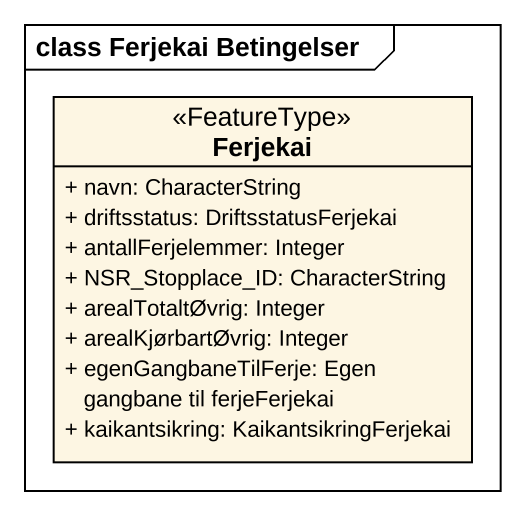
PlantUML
@startuml
mainframe class Ferjekai Betingelser
hide circle
hide empty members
skinparam classAttributeIconSize 0
class Ferjekai <<FeatureType>> {
  + navn: CharacterString
  + driftsstatus: DriftsstatusFerjekai
  + antallFerjelemmer: Integer
  + NSR_Stopplace_ID: CharacterString
  + arealTotaltØvrig: Integer
  + arealKjørbartØvrig: Integer
  + egenGangbaneTilFerje: Egen gangbane til ferjeFerjekai
  + kaikantsikring: KaikantsikringFerjekai
}
@enduml
